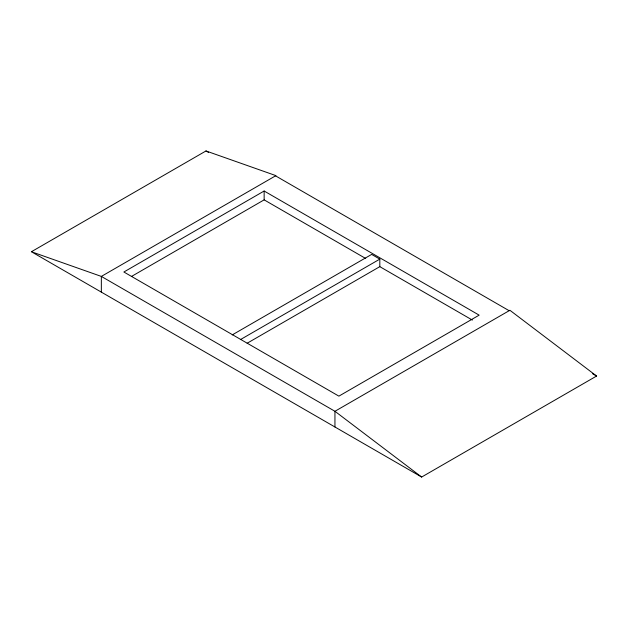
<?xml version="1.0" encoding="UTF-8"?>
<svg xmlns="http://www.w3.org/2000/svg" width="628" height="628" viewBox="0 0 628 628"><rect width="100%" height="100%" fill="white"/><g stroke="black" fill="none" stroke-linecap="round" stroke-linejoin="round"><path stroke-width="0.94" d="M31.4 251.742L205.976 150.956L275.928 175.628L101.344 276.414L31.4 251.742L421.639 477.045L596.6 376.031L509.905 310.271L334.944 411.285L101.344 276.414L101.344 292.13M264.145 191.014L123.873 272.002L338.885 396.135L479.156 315.146L264.145 191.014L264.145 199.861L131.48 276.461M232.219 334.912L371.65 254.411L379.814 259.121L379.814 266.649L247.149 343.241M240.391 339.622L379.814 259.121M275.543 175.848L509.143 310.711M592.392 373.605L596.6 376.031M205.976 150.956L208.504 152.416M264.145 199.861L365.724 258.508M379.814 266.649L472.366 320.076M421.639 477.045L334.944 411.285L334.944 426.993"/></g></svg>
